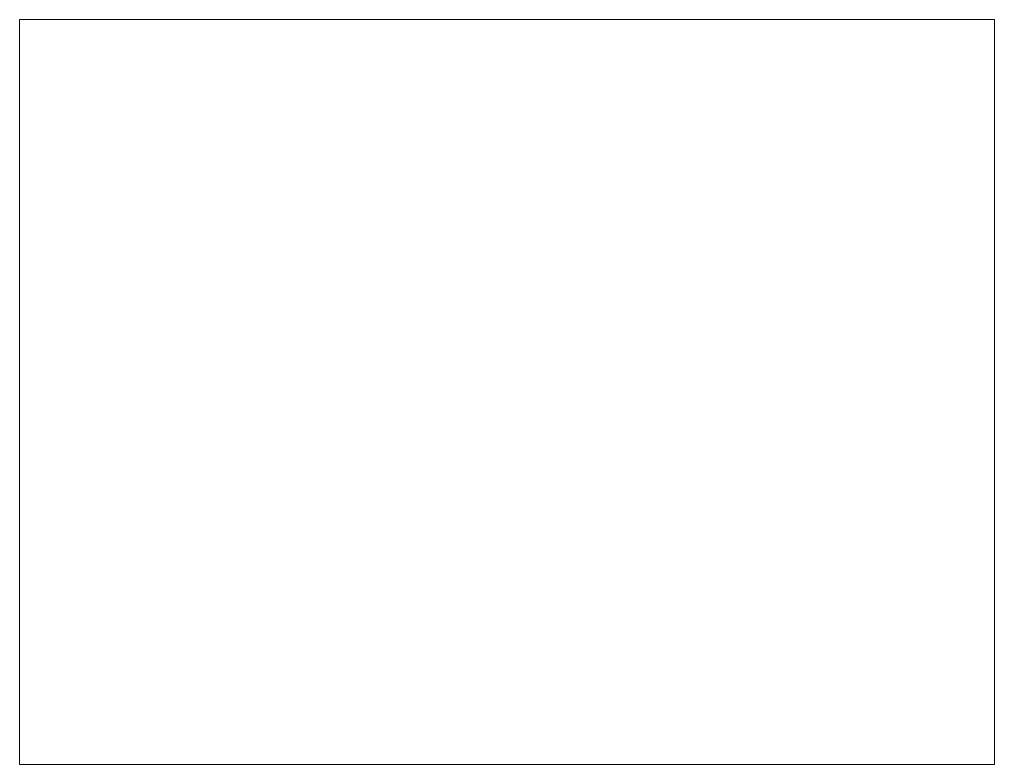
# Model space of a CAD drawing. Header units: millimetres. Extents: x -81818 to 81288, y 23190 to 147785.
import ezdxf

# ---------------------------------------------------------------- set-up
doc = ezdxf.new("R2010")
doc.units = ezdxf.units.MM
doc.layers.add('01', color=1, linetype='Continuous', lineweight=0)
picture_1 = doc.add_image_def('image1.png', size_in_pixel=(1440, 1100))

msp = doc.modelspace()

# ---------------------------------------------------------------- pictures from other files: only their frames are drawn
at = {"layer": '01'}
image = msp.add_image(picture_1, insert=(-81818, 23190), size_in_units=(163106, 124595), rotation=0, dxfattribs=at)
image.dxf.flags = 7

doc.saveas('drawing.dxf')
